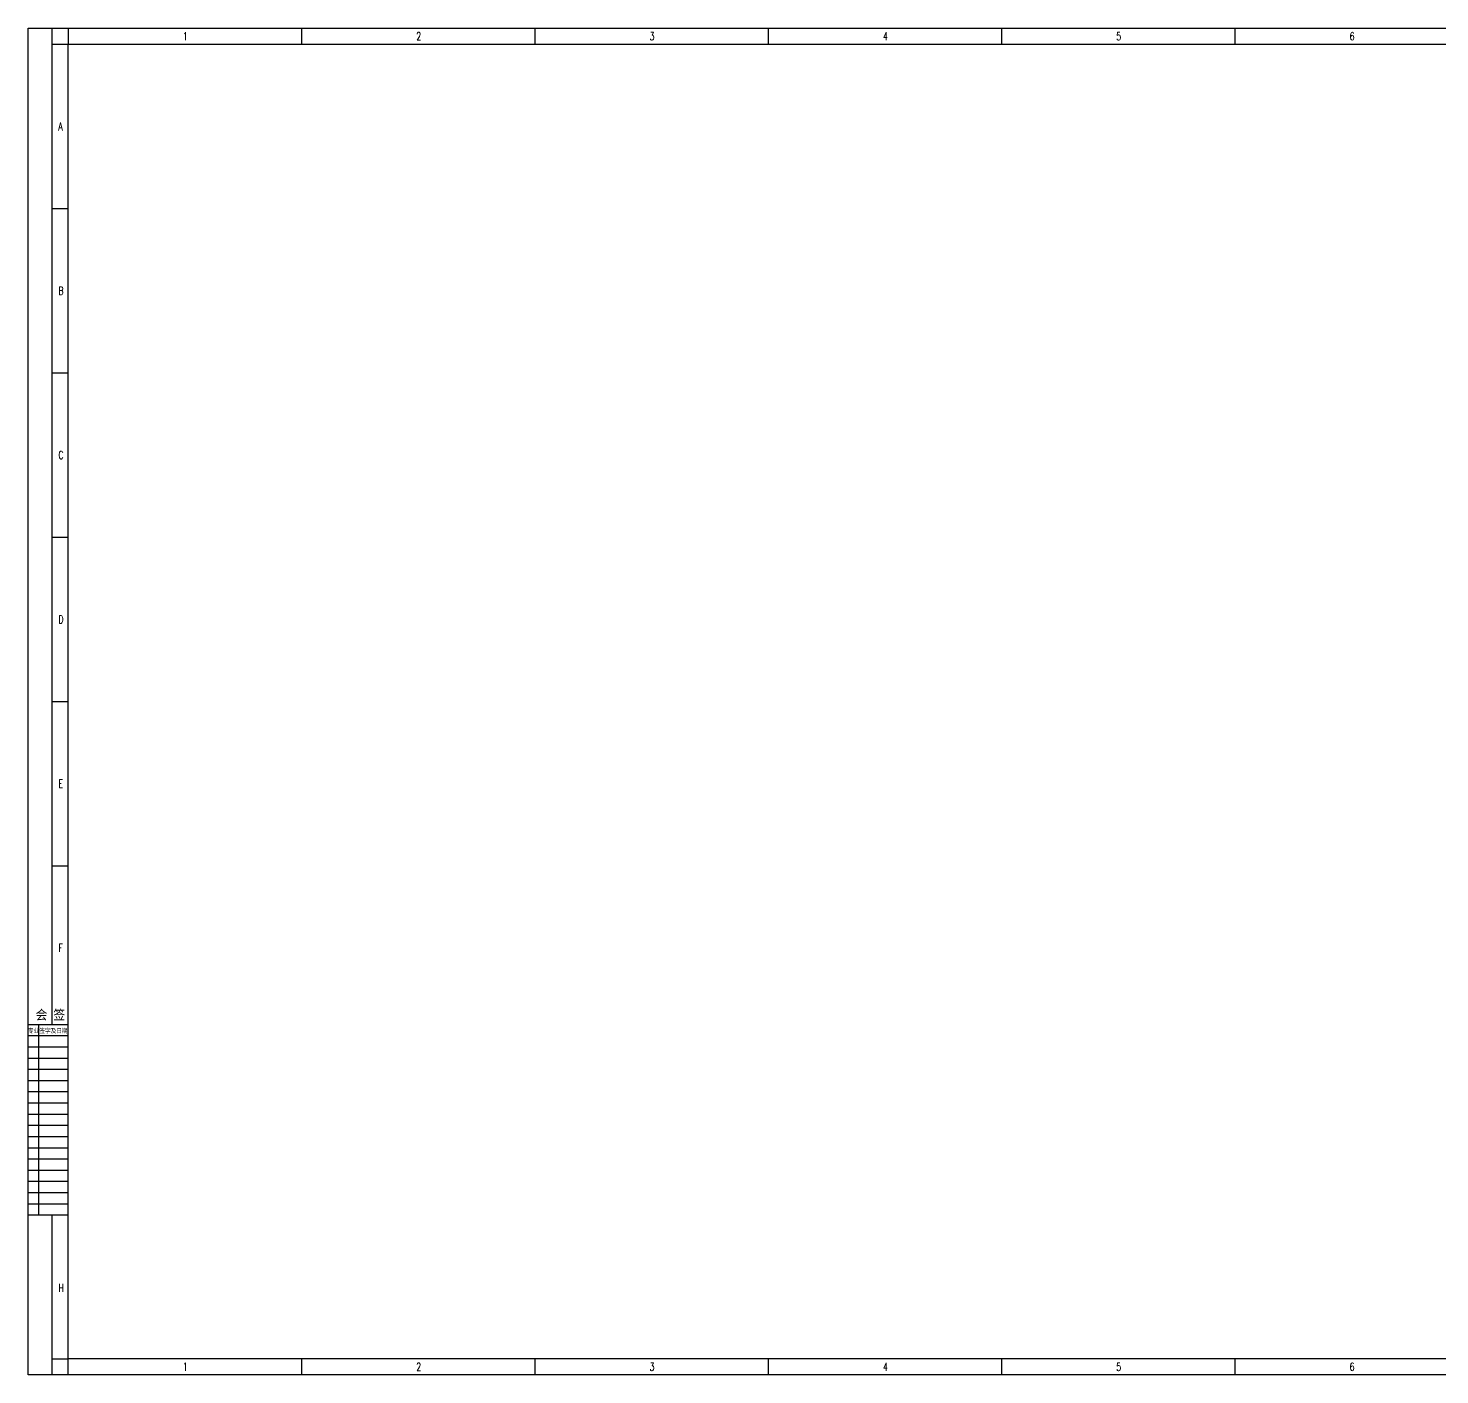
# Model space of a CAD drawing. Header units: millimetres. Extents: x 0 to 1784, y 0 to 841.
# Drawn here: x 0 to 882, y 0 to 841 of the extents above; entities that cross this region are included whole.
import ezdxf
from ezdxf.enums import TextEntityAlignment as Align

# ---------------------------------------------------------------- set-up
doc = ezdxf.new("R2010")
doc.units = ezdxf.units.MM
doc.header["$MEASUREMENT"] = 0
doc.layers.add('内层矩形', color=1, linetype='Continuous')
doc.layers.add('外层矩形', color=1, linetype='Continuous')
doc.styles.add('HZ', font='txt_____.ttf', dxfattribs={"width": 0.7, "bigfont": 'HZTXT'})

msp = doc.modelspace()

# ---------------------------------------------------------------- linework, layer by layer
at = {"color": 0}
for p, q in [((25, 218.63), (0, 218.63)), ((25, 211.63), (0, 211.63)), ((6.68, 99.63), (6.68, 218.63)), ((25, 204.63), (0, 204.63)), ((25, 197.63), (0, 197.63)), ((25, 190.63), (0, 190.63)), ((25, 183.63), (0, 183.63)), ((25, 176.63), (0, 176.63)), ((25, 169.63), (0, 169.63)), ((25, 162.63), (0, 162.63)), ((25, 155.63), (0, 155.63)), ((25, 148.63), (0, 148.63)), ((25, 141.63), (0, 141.63)), ((25, 134.63), (0, 134.63)), ((25, 127.63), (0, 127.63)), ((25, 120.63), (0, 120.63)), ((25, 113.63), (0, 113.63)), ((25, 106.63), (0, 106.63)), ((25, 99.63), (0, 99.63))]:
    msp.add_line(p, q, dxfattribs=at)
at = {"color": 4, "flags": 128}
for points in [[(0, 0), (0, 841)], [(0, 841), (1784, 841)], [(25, 841), (25, 831)], [(170.75, 841), (170.75, 831)], [(316.5, 841), (316.5, 831)], [(462.25, 841), (462.25, 831)], [(608, 841), (608, 831)], [(753.75, 841), (753.75, 831)], [(15, 831), (25, 831)], [(170.75, 10), (170.75, 0)], [(316.5, 10), (316.5, 0)], [(462.25, 10), (462.25, 0)], [(608, 10), (608, 0)], [(753.75, 10), (753.75, 0)], [(1784, 0), (0, 0)]]:
    msp.add_lwpolyline(points, dxfattribs=at)
at = {"color": 4}
msp.add_lwpolyline([(15, 218.63), (15, 841)], dxfattribs=at)
at = {"flags": 128}
for points in [[(15, 831), (25, 831)], [(15, 728.37), (25, 728.37)], [(15, 625.75), (25, 625.75)], [(15, 523.12), (25, 523.12)], [(15, 420.5), (25, 420.5)], [(15, 317.87), (25, 317.87)], [(15, 10), (25, 10)], [(25, 0), (25, 10)]]:
    msp.add_lwpolyline(points, dxfattribs=at)
msp.add_lwpolyline([(25, 831), (1773.92, 831), (1773.92, 10), (25, 10)], close=True)
msp.add_lwpolyline([(15, 0), (15, 99.63)])
at = {"layer": '内层矩形'}
msp.add_lwpolyline([(25, 831), (1773.92, 831), (1774, 10), (25, 10)], close=True, dxfattribs=at)
at = {"layer": '外层矩形'}
msp.add_lwpolyline([(0, 841), (1784, 841), (1784, 0), (0, 0)], close=True, dxfattribs=at)

# ---------------------------------------------------------------- texts
at = {"color": 0, "style": 'HZ', "width": 0.7}
for s, p in [('1', (96.63, 833.5)), ('2', (242.38, 833.5)), ('3', (388.13, 833.5)), ('4', (533.88, 833.5)), ('5', (679.63, 833.5)), ('6', (825.38, 833.5)), ('A', (18.85, 777.18)), ('B', (18.85, 674.56)), ('C', (18.85, 571.93)), ('D', (18.85, 469.31)), ('E', (18.85, 366.68)), ('F', (18.85, 264.06)), ('H', (18.85, 51.73)), ('1', (96.63, 2.5)), ('2', (242.38, 2.5)), ('3', (388.13, 2.5)), ('4', (533.88, 2.5)), ('5', (679.63, 2.5)), ('6', (825.38, 2.5))]:
    msp.add_text(s, height=5, dxfattribs=at).set_placement(p)
at = {"color": 0, "style": 'HZ', "width": 0.9}
for s, height, p in [('会 签  ', 6, (17.54, 221.84)), ('专业签字及日期', 2.8, (12.22, 213.47))]:
    msp.add_text(s, height=height, dxfattribs=at).set_placement(p, align=Align.CENTER)

doc.saveas('drawing.dxf')
